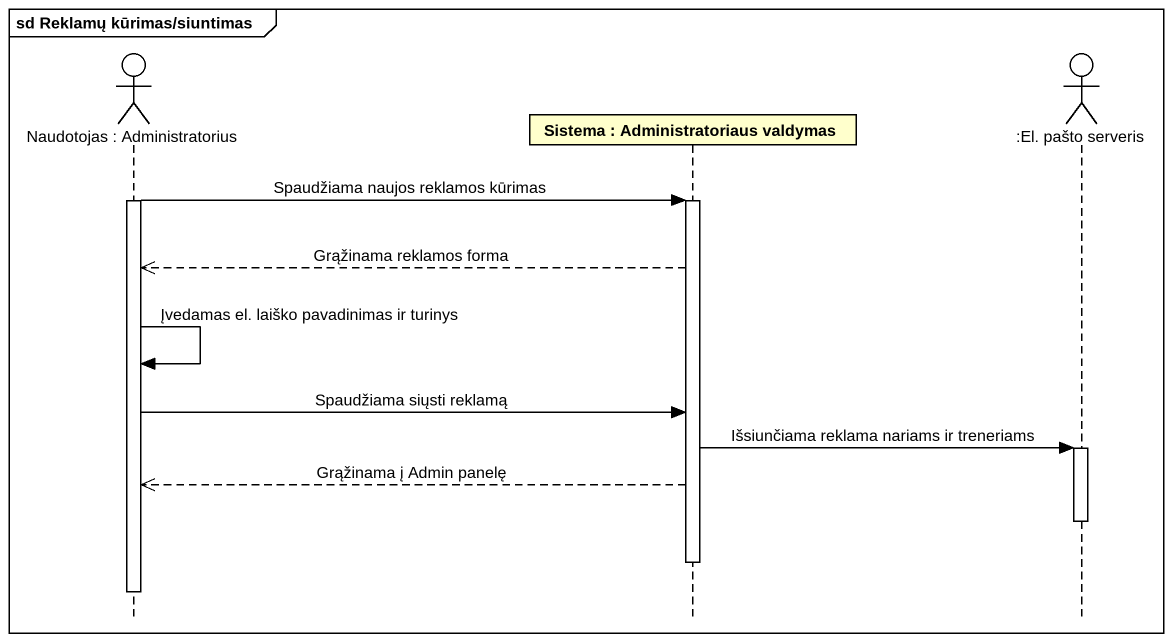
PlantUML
@startuml
mainframe sd Reklamų kūrimas/siuntimas
hide footbox
actor "Naudotojas : Administratorius" as Naudotojas
participant "Sistema : Administratoriaus valdymas" as Sistema
actor ":El. pašto serveris" as El_pašto_serveris

activate Naudotojas
Naudotojas -> Sistema : Spaudžiama naujos reklamos kūrimas
activate Sistema
Sistema -->> Naudotojas : Grąžinama reklamos forma
Naudotojas -> Naudotojas : Įvedamas el. laiško pavadinimas ir turinys
Naudotojas -> Sistema : Spaudžiama siųsti reklamą
Sistema -> El_pašto_serveris : Išsiunčiama reklama nariams ir treneriams
activate El_pašto_serveris
Sistema -->> Naudotojas : Grąžinama į Admin panelę
deactivate El_pašto_serveris
deactivate Sistema
deactivate Naudotojas
@enduml
